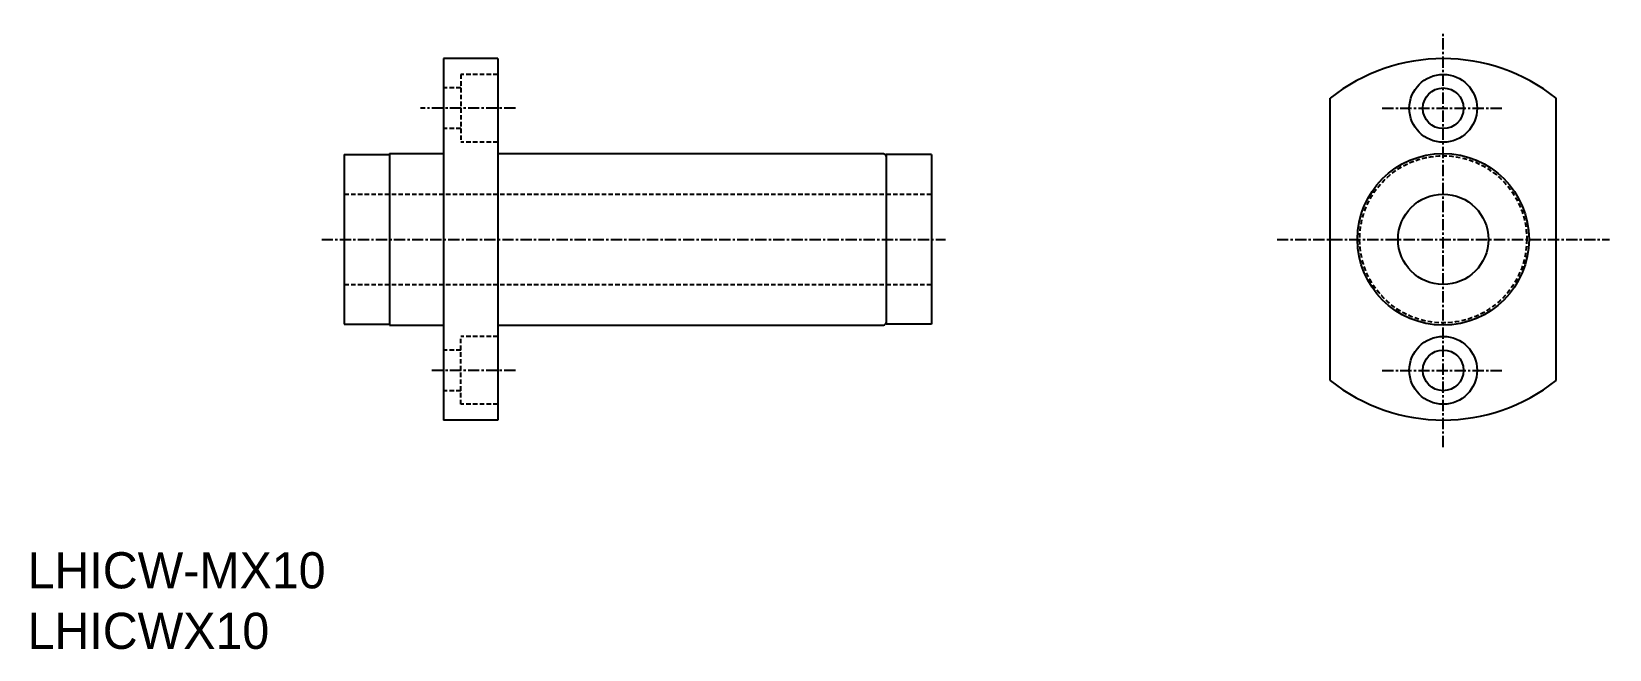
# Model space of a CAD drawing. Extents: x 56 to 231, y 58 to 127.
import ezdxf

# ---------------------------------------------------------------- set-up
doc = ezdxf.new("R2010")
doc.units = 0
doc.linetypes.add('CENTER', pattern=[2, 1.25, -0.25, 0.25, -0.25])
doc.linetypes.add('DASHED', pattern=[0.75, 0.5, -0.25])
doc.layers.get('0').update_dxf_attribs({"linetype": 'CONTINUOUS'})
doc.layers.add('CENTER', color=1, linetype='CENTER')

msp = doc.modelspace()

# ---------------------------------------------------------------- linework, layer by layer
at = {"color": 7, "linetype": 'CONTINUOUS'}
for p, q in [((107.94, 123.56), (101.94, 123.56)), ((101.94, 123.56), (101.94, 83.56)), ((107.94, 123.56), (107.94, 83.56)), ((200.1, 87.94), (200.1, 119.17)), ((225.1, 87.94), (225.1, 119.17)), ((90.94, 112.96), (90.94, 94.16)), ((90.94, 112.96), (95.94, 112.96)), ((95.94, 113.06), (95.94, 94.06)), ((95.94, 113.06), (101.94, 113.06)), ((107.94, 113.06), (150.65, 113.06)), ((150.94, 112.96), (150.94, 94.16)), ((155.94, 112.96), (150.94, 112.96)), ((155.94, 112.96), (155.94, 94.16)), ((90.94, 94.16), (95.94, 94.16)), ((95.94, 94.06), (101.94, 94.06)), ((107.94, 94.06), (150.65, 94.06)), ((155.94, 94.16), (150.94, 94.16)), ((107.94, 83.56), (101.94, 83.56))]:
    msp.add_line(p, q, dxfattribs=at)
at = {"color": 3, "linetype": 'DASHED'}
for p, q in [((107.94, 121.81), (103.84, 121.81)), ((103.84, 121.81), (103.84, 114.31)), ((103.84, 120.31), (101.94, 120.31)), ((103.84, 115.81), (101.94, 115.81)), ((107.94, 114.31), (103.84, 114.31)), ((90.94, 108.56), (155.94, 108.56)), ((90.94, 98.56), (155.94, 98.56)), ((103.84, 85.31), (103.84, 92.81)), ((107.94, 92.81), (103.84, 92.81)), ((103.84, 91.31), (101.94, 91.31)), ((103.84, 86.81), (101.94, 86.81)), ((107.94, 85.31), (103.84, 85.31))]:
    msp.add_line(p, q, dxfattribs=at)
at = {"color": 7, "linetype": 'CONTINUOUS'}
for centre, radius in [((212.6, 118.06), 3.75), ((212.6, 118.06), 2.25), ((212.6, 103.56), 9.5), ((212.6, 103.56), 5), ((212.6, 89.06), 3.75), ((212.6, 89.06), 2.25)]:
    msp.add_circle(centre, radius, dxfattribs=at)
at = {"color": 3, "linetype": 'DASHED'}
msp.add_circle((212.6, 103.56), 9.25, dxfattribs=at)
at = {"color": 7, "linetype": 'CONTINUOUS'}
for centre, radius, start, end in [((212.6, 103.56), 20, 51.3178, 128.6822), ((150.19, 112.28), 0.9, 33.5573, 59.4416), ((150.19, 94.83), 0.9, 300.5584, 326.4427), ((212.6, 103.56), 20, 231.3178, 308.6822)]:
    msp.add_arc(centre, radius, start, end, dxfattribs=at)
at = {"layer": 'CENTER', "color": 1, "linetype": 'CENTER'}
for p, q in [((212.6, 80.56), (212.6, 126.56)), ((109.89, 118.06), (99.39, 118.06)), ((205.85, 118.06), (219.35, 118.06)), ((88.44, 103.56), (157.5, 103.56)), ((194.2, 103.56), (231, 103.56)), ((109.89, 89.06), (100.39, 89.06)), ((205.85, 89.06), (219.35, 89.06))]:
    msp.add_line(p, q, dxfattribs=at)

# ---------------------------------------------------------------- texts
at = {"color": 7, "linetype": 'CONTINUOUS'}
for s, p in [('LHICW-MX10', (55.88, 64.93)), ('LHICWX10', (55.88, 58.23))]:
    msp.add_text(s, height=4, dxfattribs=at).set_placement(p)

doc.saveas('drawing.dxf')
